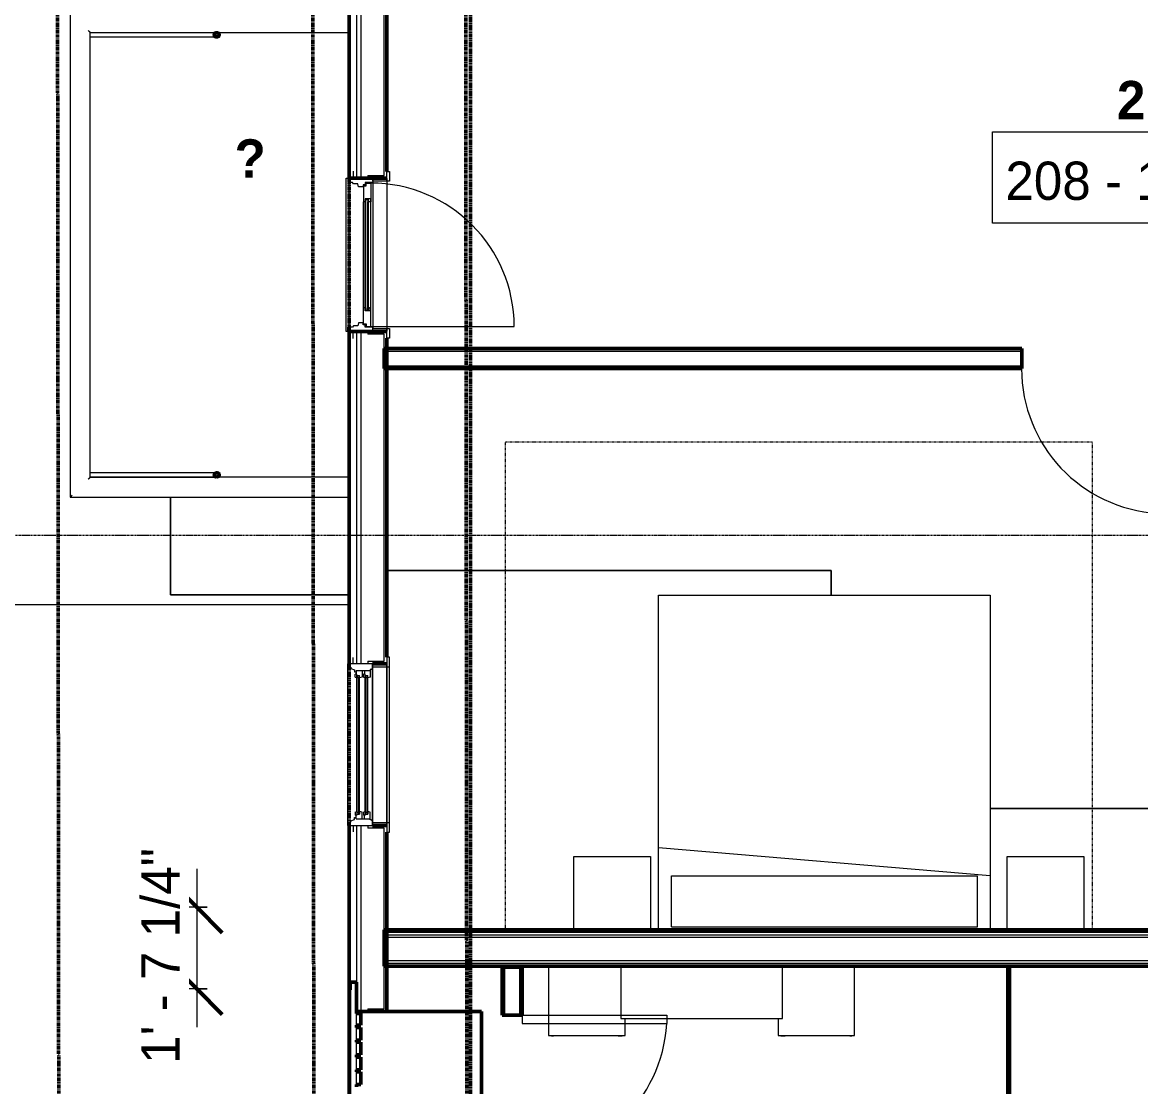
# Model space of a CAD drawing. Header units: inches. Extents: x -4217 to -1814, y 9706 to 12425.
# Drawn here: x -3937.6 to -3674.5, y 11717.6 to 11967.9 of the extents above; entities that cross this region are included whole.
import ezdxf

# ---------------------------------------------------------------- set-up
doc = ezdxf.new("R2010")
doc.units = ezdxf.units.IN
doc.header["$MEASUREMENT"] = 0
for name, pattern in [('Dash', [0.25, 0.125, -0.125]), ('Dash 1_16_', [0.125, 0.0625, -0.0625]), ('Double Dash 3_8_', [1, 0.375, -0.125, 0.125, -0.125, 0.125, -0.125]), ('Grid Line 1_2_', [0.875, 0.5, -0.125, 0.125, -0.125])]:
    doc.linetypes.add(name, pattern=pattern)
for name, color, linetype, lineweight in [('A-ANNO-DIMS', 211, 'Continuous', 9), ('A-ANNO-DIMS-96', 211, 'Continuous', 9), ('A-AREA-1', 130, 'Continuous', 70), ('A-AREA-IDEN', 2, 'Continuous', 9), ('A-DOOR-1', 7, 'Continuous', 9), ('A-DOOR-2', 50, 'Continuous', 20), ('A-DOOR-FRAM-1', 50, 'Continuous', 20), ('A-DOOR-FRAM-2', 7, 'Continuous', 9), ('A-DOOR-GLAZ-1', 7, 'Continuous', 9), ('A-FLOR-1', 10, 'Continuous', 13), ('A-FLOR-HRAL-1', 7, 'Continuous', 9), ('A-GENM-2', 7, 'Continuous', 9), ('A-GENM-3', 250, 'Continuous', 50), ('A-GLAZ-2', 250, 'Continuous', 50), ('A-GLAZ-3', 7, 'Continuous', 9), ('A-GLAZ-4', 50, 'Continuous', 20), ('A-WALL', 113, 'Continuous', 13), ('A-WALL-3', 250, 'Continuous', 50), ('A-WALL-4', 10, 'Continuous', 13), ('C-PROP-LINE-1', 250, 'Double Dash 3_8_', 50), ('C-PROP-LINE-2', 91, 'Dash 1_16_', 50), ('C-TOPO', 7, 'Continuous', 9), ('I-FURN-1', 7, 'Continuous', 9), ('I-FURN-HDLN-1', 7, 'Dash', 9), ('I-WALL-3', 2, 'Continuous', 50), ('S-GRID-1', 1, 'Grid Line 1_2_', 9)]:
    doc.layers.add(name, color=color, linetype=linetype, lineweight=lineweight)
doc.styles.add('Century Gothic', font='ufonts.com_century-gothic.ttf', dxfattribs={"height": 9})
doc.styles.add('Century Gothic_B', font='GOTHICB.TTF', dxfattribs={"height": 9})
doc.dimstyles.new('OD__1_8__Tol__', dxfattribs={"dimscale": 12, "dimtxt": 9.397514, "dimasz": 1, "dimexe": 0.75, "dimexo": 0.5, "dimgap": 0.125, "dimtad": 1, "dimdec": 3, "dimrnd": 0.125, "dimzin": 3, "dimdsep": 46, "dimlunit": 4, "dimtxsty": 'Century Gothic', "dimblk1": 'OBLIQUE', "dimblk2": 'OBLIQUE', "dimsah": 1, "dimcen": 0.09, "dimdle": 0.75, "dimazin": 0, "dimtfac": 1, "dimtdec": 4, "dimtix": 1, "dimtmove": 0, "dimatfit": 3, "dimfxl": 1, "dimtvp": 1, "dimtfill": 1, "dimfrac": 2, "dimtolj": 1, "dimtzin": 0, "dimarcsym": 2})

# ---------------------------------------------------------------- blocks, each defined once
blk = doc.blocks.new('DIMBLOCK7-FLOOR PLAN - 2ND FLOOR')
at = {"layer": 'A-ANNO-DIMS-96'}
for p, q in [((-4043.68, 9973.94), (-4043.68, 12124.84)), ((-3862.29, 12115.84), (-4052.68, 12115.84)), ((-4043.68, 12115.84), (-3862.29, 12115.84)), ((-3862.29, 9982.94), (-4052.68, 9982.94)), ((-4043.68, 9982.94), (-3862.29, 9982.94))]:
    blk.add_line(p, q, dxfattribs=at)
at = {"layer": 'A-ANNO-DIMS-96', "lineweight": 50}
for p, q in [((-4043.68, 12115.84), (-4049.68, 12121.84)), ((-4043.68, 12115.84), (-4037.68, 12109.84)), ((-4043.68, 9982.94), (-4049.68, 9988.94)), ((-4043.68, 9982.94), (-4037.68, 9976.94))]:
    blk.add_line(p, q, dxfattribs=at)
at = {"layer": 'A-ANNO-DIMS-96', "color": 0, "insert": (-4056.71, 11015.16), "char_height": 9, "width": 82.1611, "attachment_point": 1, "rotation": 90, "line_spacing_factor": 0.984502, "style": 'Century Gothic', "bg_fill": 3, "box_fill_scale": 1.25, "bg_fill_color": 256, "bg_fill_true_color": 13158600, "bg_fill_transparency": 0}
blk.add_mtext('177\' - 8 7/8"', dxfattribs=at)
blk = doc.blocks.new('_Oblique')
at = {"color": 0, "linetype": 'ByBlock', "lineweight": -2}
blk.add_line((-0.5, -0.5), (0.5, 0.5), dxfattribs=at)
blk = doc.blocks.new('DIMBLOCK9-FLOOR PLAN - 2ND FLOOR')
at = {"layer": 'A-ANNO-DIMS-96'}
for p, q in [((-3896.56, 11768.79), (-3896.56, 11731.59)), ((-3894.08, 11759.79), (-3905.56, 11759.79)), ((-3896.56, 11759.79), (-3894.08, 11759.79)), ((-3894.08, 11740.59), (-3905.56, 11740.59)), ((-3896.56, 11740.59), (-3894.08, 11740.59))]:
    blk.add_line(p, q, dxfattribs=at)
at = {"layer": 'A-ANNO-DIMS-96', "lineweight": 50}
for p, q in [((-3896.56, 11759.79), (-3902.56, 11765.79)), ((-3896.56, 11759.79), (-3890.56, 11753.79)), ((-3896.56, 11740.59), (-3902.56, 11746.59)), ((-3896.56, 11740.59), (-3890.56, 11734.59))]:
    blk.add_line(p, q, dxfattribs=at)
at = {"layer": 'A-ANNO-DIMS-96', "color": 0, "insert": (-3909.6, 11722.97), "char_height": 9, "width": 65.3351, "attachment_point": 1, "rotation": 90, "line_spacing_factor": 0.984502, "style": 'Century Gothic', "bg_fill": 3, "box_fill_scale": 1.25, "bg_fill_color": 256, "bg_fill_true_color": 13158600, "bg_fill_transparency": 0}
blk.add_mtext('1\' - 7 1/4"', dxfattribs=at)

msp = doc.modelspace()

# ---------------------------------------------------------------- linework, layer by layer
at = {"layer": 'A-AREA-1'}
msp.add_line((-3705.49108, 11708.9644), (-3705.49108, 11745.9394), dxfattribs=at)
at = {"layer": 'A-AREA-IDEN', "flags": 128}
msp.add_lwpolyline([(-3709.32545, 11942.12585), (-3626.82781, 11942.12585), (-3626.82781, 11920.62979), (-3709.32545, 11920.62979)], close=True, dxfattribs=at)
at = {"layer": 'A-DOOR-1'}
for centre, start, end in [((-3668.45443, 11886.4394), 180, 266.634313), ((-3819.99725, 11734.41195), 270, 356.634313)]:
    msp.add_arc(centre, 34.06659, start, end, dxfattribs=at)
at = {"layer": 'A-DOOR-2'}
for p, q in [((-3819.99725, 11734.41195), (-3785.98941, 11734.41195)), ((-3819.99725, 11734.41195), (-3819.99725, 11732.41195)), ((-3785.98941, 11734.41195), (-3785.98941, 11732.41195)), ((-3819.99725, 11732.41195), (-3785.98941, 11732.41195))]:
    msp.add_line(p, q, dxfattribs=at)
at = {"layer": 'A-DOOR-FRAM-2'}
for p, q in [((-3851.84874, 11932.7644), (-3851.22374, 11932.7644)), ((-3851.84874, 11930.5144), (-3851.84874, 11932.7644)), ((-3851.84874, 11931.1394), (-3851.84874, 11930.5144)), ((-3851.22374, 11932.7644), (-3851.22374, 11930.5144)), ((-3851.22374, 11930.5144), (-3851.84874, 11930.5144)), ((-3851.84874, 11895.8894), (-3851.84874, 11895.2644)), ((-3851.84874, 11895.8894), (-3851.22374, 11895.8894)), ((-3851.84874, 11893.6394), (-3851.84874, 11895.8894)), ((-3851.22374, 11895.8894), (-3851.22374, 11893.6394)), ((-3851.22374, 11893.6394), (-3851.84874, 11893.6394))]:
    msp.add_line(p, q, dxfattribs=at)
at = {"layer": 'A-FLOR-1'}
for p, q in [((-3851.84874, 11838.9894), (-3747.32374, 11838.9894)), ((-3747.32374, 11838.9894), (-3851.84874, 11838.9894)), ((-3747.32374, 11838.9894), (-3747.32374, 11833.1894)), ((-3747.32374, 11833.1894), (-3747.32374, 11838.9894)), ((-3709.90604, 11782.9894), (-3665.82943, 11782.9894)), ((-3665.82943, 11782.9894), (-3709.90604, 11782.9894))]:
    msp.add_line(p, q, dxfattribs=at)
at = {"layer": 'A-GENM-3'}
msp.add_line((-3829.53624, 11707.3894), (-3829.53624, 11735.2644), dxfattribs=at)
at = {"layer": 'A-GLAZ-3'}
for p, q in [((-3851.84874, 11818.57611), (-3851.84874, 11777.42768)), ((-3851.22374, 11818.57611), (-3851.84874, 11818.57611)), ((-3851.22374, 11777.42768), (-3851.22374, 11818.57611)), ((-3851.84874, 11779.05268), (-3851.84874, 11816.95111)), ((-3851.84874, 11816.32611), (-3851.22374, 11816.32611)), ((-3851.84874, 11779.67768), (-3851.22374, 11779.67768)), ((-3851.84874, 11777.42768), (-3851.22374, 11777.42768))]:
    msp.add_line(p, q, dxfattribs=at)
at = {"layer": 'A-WALL'}
for p, q in [((-3501.42374, 11753.8144), (-3852.47374, 11753.8144)), ((-3501.42374, 11753.1894), (-3852.47374, 11753.1894)), ((-3501.42374, 11752.6894), (-3852.47374, 11752.6894)), ((-3504.67374, 11747.1894), (-3852.47374, 11747.1894)), ((-3504.67374, 11746.5644), (-3852.47374, 11746.5644))]:
    msp.add_line(p, q, dxfattribs=at)
at = {"layer": 'A-WALL-3'}
for p, q in [((-3851.84874, 11932.7644), (-3851.84874, 12008.01518)), ((-3851.84874, 11818.57611), (-3851.84874, 11893.6394)), ((-3702.45443, 11891.1894), (-3852.47374, 11891.1894)), ((-3852.47374, 11891.1894), (-3852.47374, 11886.4394)), ((-3702.45443, 11886.4394), (-3702.45443, 11891.1894)), ((-3852.47374, 11886.4394), (-3702.45443, 11886.4394)), ((-3851.84874, 11735.2644), (-3851.84874, 11777.42768)), ((-3819.99725, 11745.66195), (-3824.74725, 11745.66195)), ((-3824.74725, 11745.66195), (-3824.74725, 11734.41195)), ((-3819.99725, 11734.41195), (-3819.99725, 11745.66195)), ((-3824.74725, 11734.41195), (-3819.99725, 11734.41195))]:
    msp.add_line(p, q, dxfattribs=at)
at = {"layer": 'A-WALL-4'}
for p, q in [((-3852.47374, 11931.8894), (-3852.47374, 12008.95268)), ((-3851.84874, 11930.5144), (-3851.84874, 11895.8894)), ((-3852.47374, 11817.63861), (-3852.47374, 11894.5144)), ((-3852.47374, 11890.5644), (-3702.45443, 11890.5644)), ((-3852.47374, 11887.0644), (-3702.45443, 11887.0644)), ((-3852.47374, 11735.8894), (-3852.47374, 11778.36518)), ((-3824.12225, 11745.66195), (-3824.12225, 11734.41195)), ((-3820.62225, 11745.66195), (-3820.62225, 11734.41195))]:
    msp.add_line(p, q, dxfattribs=at)
at = {"layer": 'C-PROP-LINE-1'}
msp.add_line((-3833.41046, 12088.68951), (-3830.99429, 9768.08086), dxfattribs=at)
at = {"layer": 'C-PROP-LINE-2'}
msp.add_line((-3832.16202, 10010.0894), (-3832.16202, 12088.5894), dxfattribs=at)
at = {"layer": 'I-FURN-1'}
for p, q in [((-3787.90604, 11833.1894), (-3709.90604, 11833.1894)), ((-3787.90604, 11754.4394), (-3787.90604, 11833.1894)), ((-3709.90604, 11833.1894), (-3709.90604, 11754.4394)), ((-3709.90604, 11767.1894), (-3787.90604, 11773.76901)), ((-3807.83788, 11771.6894), (-3789.83788, 11771.6894)), ((-3807.83788, 11754.4394), (-3807.83788, 11771.6894)), ((-3789.83788, 11771.6894), (-3789.83788, 11754.4394)), ((-3705.90604, 11771.6894), (-3687.90604, 11771.6894)), ((-3705.90604, 11754.4394), (-3705.90604, 11771.6894)), ((-3687.90604, 11771.6894), (-3687.90604, 11754.4394)), ((-3784.90604, 11767.1894), (-3712.90604, 11767.1894)), ((-3784.90604, 11755.1894), (-3784.90604, 11767.1894)), ((-3712.90604, 11755.1894), (-3712.90604, 11767.1894)), ((-3784.90604, 11755.1894), (-3712.90604, 11755.1894)), ((-3813.78624, 11745.7144), (-3796.78624, 11745.7144)), ((-3813.78624, 11745.5894), (-3813.78624, 11745.7144)), ((-3796.78624, 11745.5894), (-3813.78624, 11745.5894)), ((-3796.78624, 11745.5894), (-3813.78624, 11745.5894)), ((-3813.78624, 11745.5894), (-3813.78624, 11729.5894)), ((-3796.78624, 11745.7144), (-3758.78624, 11745.7144)), ((-3796.78624, 11745.5894), (-3796.78624, 11745.7144)), ((-3758.78624, 11745.5894), (-3796.78624, 11745.5894)), ((-3758.78624, 11745.5894), (-3796.78624, 11745.5894)), ((-3796.78624, 11745.5894), (-3796.78624, 11733.5894)), ((-3758.78624, 11745.7144), (-3741.78624, 11745.7144)), ((-3758.78624, 11745.7144), (-3758.78624, 11745.5894)), ((-3741.78624, 11745.5894), (-3758.78624, 11745.5894)), ((-3758.78624, 11733.5894), (-3758.78624, 11745.5894)), ((-3741.78624, 11745.5894), (-3758.78624, 11745.5894)), ((-3741.78624, 11745.5894), (-3741.78624, 11745.7144)), ((-3741.78624, 11729.5894), (-3741.78624, 11745.5894)), ((-3796.78624, 11733.5894), (-3758.78624, 11733.5894)), ((-3795.78624, 11729.5894), (-3795.78624, 11733.5894)), ((-3759.78624, 11733.5894), (-3759.78624, 11729.5894)), ((-3813.78624, 11729.5894), (-3795.78624, 11729.5894)), ((-3813.12573, 11729.55834), (-3812.63663, 11729.55834)), ((-3812.63663, 11729.55834), (-3812.63663, 11729.58948)), ((-3797.44362, 11729.58948), (-3797.44362, 11729.55759)), ((-3797.44362, 11729.55759), (-3796.44914, 11729.55759)), ((-3796.44914, 11729.55759), (-3796.44914, 11729.58948)), ((-3759.78624, 11729.5894), (-3741.78624, 11729.5894)), ((-3759.12333, 11729.58948), (-3759.12333, 11729.55759)), ((-3759.12333, 11729.55759), (-3758.12886, 11729.55759)), ((-3758.12886, 11729.55759), (-3758.12886, 11729.58948)), ((-3742.93585, 11729.58948), (-3742.93585, 11729.55834)), ((-3742.93585, 11729.55834), (-3742.44674, 11729.55834))]:
    msp.add_line(p, q, dxfattribs=at)
at = {"layer": 'I-FURN-HDLN-1'}
for p, q in [((-3823.90604, 11869.1894), (-3685.90604, 11869.1894)), ((-3823.90604, 11754.4394), (-3823.90604, 11869.1894)), ((-3685.90604, 11869.1894), (-3685.90604, 11754.4394))]:
    msp.add_line(p, q, dxfattribs=at)
at = {"layer": 'I-WALL-3'}
for p, q in [((-3501.42374, 11754.4394), (-3852.47374, 11754.4394)), ((-3852.47374, 11754.4394), (-3852.47374, 11745.9394)), ((-3852.47374, 11745.9394), (-3505.29874, 11745.9394))]:
    msp.add_line(p, q, dxfattribs=at)

# ---------------------------------------------------------------- texts
at = {"layer": 'A-AREA-IDEN', "char_height": 9, "attachment_point": 1}
for s, insert, width, style in [('2BD', (-3680.07663, 11954.094), 28.785, 'Century Gothic_B'), ('\\fCentury Gothic|b1|i0|c0|p34|;?', (-3887.67234, 11940.36932), 8.787, 'Century Gothic_B'), ('208 - 1270 SF', (-3706.32545, 11935.12585), 92.415, 'Century Gothic')]:
    msp.add_mtext(s, dxfattribs=dict(at, insert=insert, width=width, style=style))

# ---------------------------------------------------------------- next in the draw order: dimensions: what is measured, and where the dimension line sits
at = {"layer": 'A-ANNO-DIMS'}
dim = msp.add_linear_dim(base=(-4043.67756, 12115.8394), p1=(-3856.28624, 9982.9394), p2=(-3856.28624, 12115.8394), angle=90, dimstyle='OD__1_8__Tol__', override={"dimpost": '<>', "dimfxl": 2132.9}, dxfattribs=at)
dim.commit()
dim.dimension.update_dxf_attribs({"geometry": 'DIMBLOCK7-FLOOR PLAN - 2ND FLOOR', "text_midpoint": (-4050.40257, 11049.3894)})

# ---------------------------------------------------------------- next in the draw order: linework, layer by layer
at = {"layer": 'A-DOOR-1'}
msp.add_line((-3855.62999, 11896.3269), (-3821.87999, 11896.3269), dxfattribs=at)
msp.add_arc((-3855.62999, 11896.3269), 33.75, 0, 90, dxfattribs=at)
at = {"layer": 'A-DOOR-2'}
for p, q in [((-3857.34849, 11929.46054), (-3856.703, 11929.46054)), ((-3857.34849, 11929.46054), (-3857.34849, 11925.6394)), ((-3856.703, 11929.46054), (-3856.69224, 11930.0769)), ((-3856.69224, 11930.0769), (-3855.62999, 11930.0769)), ((-3855.62999, 11930.0769), (-3855.62999, 11925.6394)), ((-3857.34874, 11900.7644), (-3857.34874, 11925.6394)), ((-3857.03624, 11925.6394), (-3857.34849, 11925.66974)), ((-3856.94224, 11925.6394), (-3857.03624, 11925.6394)), ((-3856.94224, 11926.3894), (-3856.94224, 11925.6394)), ((-3855.62999, 11926.3894), (-3856.94224, 11926.3894)), ((-3856.19224, 11925.6394), (-3856.19224, 11926.3894)), ((-3856.13024, 11925.6394), (-3856.19224, 11925.6394)), ((-3855.94424, 11925.6704), (-3856.13024, 11925.6394)), ((-3855.69224, 11925.87543), (-3855.94424, 11925.6704)), ((-3855.69224, 11926.3894), (-3855.69224, 11925.87543)), ((-3855.62999, 11926.3894), (-3855.69224, 11926.3894)), ((-3855.62999, 11900.7644), (-3855.62999, 11925.6394)), ((-3857.34849, 11896.94325), (-3857.34849, 11900.7644)), ((-3857.03624, 11900.7644), (-3857.34849, 11900.73405)), ((-3856.94224, 11900.7644), (-3857.03624, 11900.7644)), ((-3856.94224, 11900.0144), (-3856.94224, 11900.7644)), ((-3855.62999, 11900.0144), (-3856.94224, 11900.0144)), ((-3856.19224, 11900.7644), (-3856.19224, 11900.0144)), ((-3856.13024, 11900.7644), (-3856.19224, 11900.7644)), ((-3855.94424, 11900.7334), (-3856.13024, 11900.7644)), ((-3855.69224, 11900.52837), (-3855.94424, 11900.7334)), ((-3855.69224, 11900.0144), (-3855.69224, 11900.52837)), ((-3855.62999, 11900.0144), (-3855.69224, 11900.0144)), ((-3855.62999, 11896.3269), (-3855.62999, 11900.7644)), ((-3857.34849, 11896.94325), (-3856.703, 11896.94325)), ((-3856.703, 11896.94325), (-3856.69224, 11896.3269)), ((-3856.69224, 11896.3269), (-3855.62999, 11896.3269))]:
    msp.add_line(p, q, dxfattribs=at)
at = {"layer": 'A-DOOR-FRAM-1'}
for p, q in [((-3861.37999, 11931.2644), (-3860.72374, 11931.2644)), ((-3861.37999, 11895.1394), (-3861.37999, 11931.2644)), ((-3861.03624, 11931.2644), (-3855.16124, 11931.2644)), ((-3861.03624, 11931.2644), (-3861.03624, 11930.23315)), ((-3859.72374, 11932.8894), (-3859.72374, 11931.2644)), ((-3855.16124, 11930.8894), (-3855.16124, 11931.2644)), ((-3855.16124, 11931.2644), (-3855.16124, 11930.23315)), ((-3855.16124, 11931.2644), (-3855.16124, 11931.1394)), ((-3859.91459, 11930.23315), (-3861.03624, 11930.23315)), ((-3859.67389, 11929.8894), (-3859.91459, 11930.23315)), ((-3858.67274, 11929.8894), (-3859.67389, 11929.8894)), ((-3858.51756, 11929.2019), (-3858.67274, 11929.8894)), ((-3857.38024, 11929.2019), (-3858.51756, 11929.2019)), ((-3856.94324, 11929.6544), (-3857.38024, 11929.6544)), ((-3857.38024, 11929.6544), (-3857.38024, 11929.2019)), ((-3856.94324, 11930.23315), (-3856.94324, 11929.6544)), ((-3855.16124, 11930.23315), (-3856.94324, 11930.23315)), ((-3855.16124, 11930.5144), (-3855.16124, 11895.8894)), ((-3859.67389, 11896.5144), (-3859.91459, 11896.17065)), ((-3858.67274, 11896.5144), (-3859.67389, 11896.5144)), ((-3858.51756, 11897.2019), (-3858.67274, 11896.5144)), ((-3857.38024, 11897.2019), (-3858.51756, 11897.2019)), ((-3857.38024, 11896.7494), (-3857.38024, 11897.2019)), ((-3856.94324, 11896.7494), (-3857.38024, 11896.7494)), ((-3856.94324, 11896.17065), (-3856.94324, 11896.7494)), ((-3860.72374, 11895.1394), (-3861.37999, 11895.1394)), ((-3859.91459, 11896.17065), (-3861.03624, 11896.17065)), ((-3861.03624, 11895.1394), (-3861.03624, 11896.17065)), ((-3861.03624, 11895.1394), (-3855.16124, 11895.1394)), ((-3859.72374, 11893.5144), (-3859.72374, 11895.1394)), ((-3855.16124, 11896.17065), (-3856.94324, 11896.17065)), ((-3855.16124, 11895.1394), (-3855.16124, 11896.17065)), ((-3855.16124, 11895.2644), (-3855.16124, 11895.1394))]:
    msp.add_line(p, q, dxfattribs=at)
at = {"layer": 'A-DOOR-FRAM-2'}
for p, q in [((-3855.16124, 11931.1394), (-3851.84874, 11931.1394)), ((-3855.16124, 11930.5144), (-3855.16124, 11931.1394)), ((-3851.84874, 11930.5144), (-3855.16124, 11930.5144)), ((-3855.16124, 11895.8894), (-3851.84874, 11895.8894)), ((-3855.16124, 11895.2644), (-3855.16124, 11895.8894)), ((-3851.84874, 11895.2644), (-3855.16124, 11895.2644))]:
    msp.add_line(p, q, dxfattribs=at)
at = {"layer": 'A-DOOR-GLAZ-1'}
for p, q in [((-3856.94249, 11900.7644), (-3856.94249, 11925.6394)), ((-3856.78624, 11925.6394), (-3856.78624, 11926.3894)), ((-3856.78624, 11926.1794), (-3856.34874, 11926.1794)), ((-3856.78624, 11900.7644), (-3856.78624, 11925.6394)), ((-3856.34874, 11926.3894), (-3856.34874, 11925.6394)), ((-3856.34874, 11900.7644), (-3856.34874, 11925.6394)), ((-3856.19249, 11900.7644), (-3856.19249, 11925.6394)), ((-3856.78624, 11900.7644), (-3856.78624, 11900.0144)), ((-3856.78624, 11900.2244), (-3856.34874, 11900.2244)), ((-3856.34874, 11900.0144), (-3856.34874, 11900.7644))]:
    msp.add_line(p, q, dxfattribs=at)
at = {"layer": 'A-FLOR-1'}
for p, q in [((-3860.91124, 11931.2644), (-3860.91124, 11965.50219)), ((-3860.91124, 11860.9016), (-3860.91124, 11895.1394))]:
    msp.add_line(p, q, dxfattribs=at)
at = {"layer": 'A-FLOR-HRAL-1'}
for p, q in [((-3926.33594, 11970.2266), (-3926.33594, 11856.17719)), ((-3921.61153, 11965.50219), (-3860.72374, 11965.50219)), ((-3921.61153, 11860.9016), (-3921.61153, 11965.50219)), ((-3860.72374, 11860.9016), (-3921.61153, 11860.9016)), ((-3926.33594, 11856.17719), (-3860.72374, 11856.17719))]:
    msp.add_line(p, q, dxfattribs=at)
for points, knots in [([(-3922.08397, 11965.97463), (-3922.04183, 11965.9334), (-3921.98107, 11965.87157), (-3921.90269, 11965.79332), (-3921.85623, 11965.747), (-3921.82151, 11965.71197), (-3921.78774, 11965.67844), (-3921.75663, 11965.64738), (-3921.72868, 11965.61918), (-3921.70233, 11965.59301), (-3921.67364, 11965.56432), (-3921.64633, 11965.53691), (-3921.61959, 11965.51034), (-3921.61171, 11965.50219), (-3921.61153, 11965.50219)], [0, 0, 0, 0, 0.166666667, 0.25, 0.333333333, 0.375, 0.416666667, 0.5, 0.541666667, 0.583333333, 0.666666667, 0.75, 0.833333333, 1, 1, 1, 1]), ([(-3922.08397, 11860.42916), (-3922.04274, 11860.47131), (-3921.98091, 11860.53206), (-3921.90266, 11860.61044), (-3921.85634, 11860.6569), (-3921.82131, 11860.69163), (-3921.78778, 11860.7254), (-3921.75672, 11860.7565), (-3921.72852, 11860.78445), (-3921.70235, 11860.8108), (-3921.67366, 11860.83949), (-3921.64625, 11860.8668), (-3921.61968, 11860.89354), (-3921.61153, 11860.90142), (-3921.61153, 11860.9016)], [0, 0, 0, 0, 0.166666667, 0.25, 0.333333333, 0.375, 0.416666667, 0.5, 0.541666667, 0.583333333, 0.666666667, 0.75, 0.833333333, 1, 1, 1, 1]), ([(-3926.33594, 11856.17719), (-3926.33594, 11856.17737), (-3926.32779, 11856.18525), (-3926.30123, 11856.21199), (-3926.27382, 11856.2393), (-3926.24512, 11856.26799), (-3926.21895, 11856.29434), (-3926.19076, 11856.32228), (-3926.15193, 11856.36126), (-3926.10898, 11856.40424), (-3926.0726, 11856.44035), (-3926.03503, 11856.47822), (-3925.96657, 11856.54668), (-3925.90473, 11856.60748), (-3925.8635, 11856.64963)], [0, 0, 0, 0, 0.166666667, 0.25, 0.333333333, 0.416666667, 0.458333333, 0.5, 0.583333333, 0.666666667, 0.708333333, 0.75, 0.833333333, 1, 1, 1, 1])]:
    msp.add_open_spline(points, degree=3, knots=knots, dxfattribs=at)
at = {"layer": 'A-GENM-2'}
for p, q in [((-3858.97374, 11732.03002), (-3858.97374, 11734.8269)), ((-3858.97374, 11728.54565), (-3858.97374, 11731.53002)), ((-3858.97374, 11725.06127), (-3858.97374, 11728.04565)), ((-3858.97374, 11721.5769), (-3858.97374, 11724.56127)), ((-3858.97374, 11718.09252), (-3858.97374, 11721.0769))]:
    msp.add_line(p, q, dxfattribs=at)
at = {"layer": 'A-GENM-3'}
for p, q in [((-3829.53624, 11735.2644), (-3858.97374, 11735.2644)), ((-3858.97374, 11735.2644), (-3858.97374, 11734.8269)), ((-3858.97374, 11734.8269), (-3857.97374, 11734.8269)), ((-3857.97374, 11734.8269), (-3857.97374, 11732.03002)), ((-3857.97374, 11732.03002), (-3858.97374, 11732.03002)), ((-3858.97374, 11732.03002), (-3858.97374, 11731.53002)), ((-3858.97374, 11731.53002), (-3857.97374, 11731.53002)), ((-3857.97374, 11731.53002), (-3857.97374, 11728.54565)), ((-3857.97374, 11728.54565), (-3858.97374, 11728.54565)), ((-3858.97374, 11728.54565), (-3858.97374, 11728.04565)), ((-3858.97374, 11728.04565), (-3857.97374, 11728.04565)), ((-3857.97374, 11728.04565), (-3857.97374, 11725.06127)), ((-3857.97374, 11725.06127), (-3858.97374, 11725.06127)), ((-3858.97374, 11725.06127), (-3858.97374, 11724.56127)), ((-3858.97374, 11724.56127), (-3857.97374, 11724.56127)), ((-3857.97374, 11724.56127), (-3857.97374, 11721.5769)), ((-3857.97374, 11721.5769), (-3858.97374, 11721.5769)), ((-3858.97374, 11721.5769), (-3858.97374, 11721.0769)), ((-3858.97374, 11721.0769), (-3857.97374, 11721.0769)), ((-3857.97374, 11721.0769), (-3857.97374, 11718.09252)), ((-3857.97374, 11718.09252), (-3858.97374, 11718.09252)), ((-3858.97374, 11718.09252), (-3858.97374, 11717.59252))]:
    msp.add_line(p, q, dxfattribs=at)
at = {"layer": 'A-GLAZ-2'}
for p, q in [((-3860.72374, 11740.40111), (-3860.72374, 11702.37768)), ((-3860.66124, 11702.37768), (-3860.66124, 11740.40111))]:
    msp.add_line(p, q, dxfattribs=at)
at = {"layer": 'A-GLAZ-3'}
for p, q in [((-3855.22374, 11816.95111), (-3855.22374, 11779.05268)), ((-3851.84874, 11816.95111), (-3855.22374, 11816.95111)), ((-3855.22374, 11816.32611), (-3851.84874, 11816.32611)), ((-3858.91124, 11782.30268), (-3858.91124, 11813.70111)), ((-3858.78624, 11814.29486), (-3858.78624, 11813.70111)), ((-3858.78624, 11813.82611), (-3858.41124, 11813.82611)), ((-3858.78624, 11782.30268), (-3858.78624, 11813.70111)), ((-3858.41124, 11814.29486), (-3858.41124, 11813.70111)), ((-3858.41124, 11782.30268), (-3858.41124, 11813.70111)), ((-3858.28624, 11782.30268), (-3858.28624, 11813.70111)), ((-3856.97374, 11782.30268), (-3856.97374, 11813.70111)), ((-3856.84874, 11814.29486), (-3856.84874, 11813.70111)), ((-3856.84874, 11813.82611), (-3856.47374, 11813.82611)), ((-3856.84874, 11782.30268), (-3856.84874, 11813.70111)), ((-3856.47374, 11814.29486), (-3856.47374, 11813.70111)), ((-3856.47374, 11782.30268), (-3856.47374, 11813.70111)), ((-3856.34874, 11782.30268), (-3856.34874, 11813.70111)), ((-3858.78624, 11781.70893), (-3858.78624, 11782.30268)), ((-3858.78624, 11782.17768), (-3858.41124, 11782.17768)), ((-3858.41124, 11781.70893), (-3858.41124, 11782.30268)), ((-3856.84874, 11781.70893), (-3856.84874, 11782.30268)), ((-3856.84874, 11782.17768), (-3856.47374, 11782.17768)), ((-3856.47374, 11781.70893), (-3856.47374, 11782.30268)), ((-3855.22374, 11779.67768), (-3851.84874, 11779.67768)), ((-3855.22374, 11779.05268), (-3851.84874, 11779.05268))]:
    msp.add_line(p, q, dxfattribs=at)
at = {"layer": 'A-GLAZ-4'}
for p, q in [((-3859.72374, 11817.01361), (-3859.72374, 11818.51361)), ((-3861.09874, 11817.01361), (-3861.09874, 11778.99018)), ((-3855.22374, 11817.01361), (-3861.09874, 11817.01361)), ((-3861.09874, 11816.20111), (-3860.28624, 11816.20111)), ((-3860.28624, 11816.20111), (-3860.28624, 11815.92643)), ((-3860.28624, 11815.92643), (-3859.47374, 11815.60736)), ((-3859.47374, 11815.60736), (-3859.47374, 11815.13861)), ((-3859.47374, 11815.13861), (-3859.03624, 11815.13861)), ((-3859.03624, 11815.41986), (-3859.03624, 11814.57611)), ((-3859.03624, 11815.41986), (-3855.72374, 11815.41986)), ((-3857.66124, 11815.41986), (-3857.66124, 11813.85736)), ((-3857.09874, 11815.41986), (-3857.09874, 11814.57611)), ((-3855.5039, 11815.66986), (-3855.72374, 11815.66986)), ((-3855.72374, 11815.66986), (-3855.72374, 11813.85736)), ((-3855.5039, 11815.66986), (-3855.22374, 11816.00375)), ((-3855.22374, 11778.99018), (-3855.22374, 11817.01361)), ((-3859.25499, 11813.85736), (-3859.25499, 11814.57611)), ((-3858.91124, 11814.57611), (-3859.25499, 11814.57611)), ((-3859.25499, 11813.85736), (-3858.91124, 11813.70424)), ((-3858.91124, 11813.70424), (-3858.91124, 11814.57611)), ((-3858.91124, 11814.29486), (-3858.28624, 11814.29486)), ((-3858.28624, 11813.70111), (-3858.28624, 11814.29486)), ((-3857.66124, 11813.85736), (-3858.28624, 11813.70111)), ((-3857.31749, 11813.85736), (-3857.31749, 11814.57611)), ((-3856.97374, 11814.57611), (-3857.31749, 11814.57611)), ((-3857.31749, 11813.85736), (-3856.97374, 11813.70424)), ((-3856.97374, 11813.70424), (-3856.97374, 11814.57611)), ((-3856.97374, 11814.29486), (-3856.34874, 11814.29486)), ((-3856.34874, 11813.70111), (-3856.34874, 11814.29486)), ((-3855.72374, 11813.85736), (-3856.34874, 11813.70111)), ((-3859.47374, 11780.86518), (-3859.03624, 11780.86518)), ((-3859.47374, 11780.39643), (-3859.47374, 11780.86518)), ((-3859.25499, 11782.14643), (-3858.91124, 11782.29955)), ((-3859.25499, 11782.14643), (-3859.25499, 11781.42768)), ((-3858.91124, 11781.42768), (-3859.25499, 11781.42768)), ((-3859.03624, 11780.58393), (-3859.03624, 11781.42768)), ((-3858.91124, 11782.29955), (-3858.91124, 11781.42768)), ((-3858.91124, 11781.70893), (-3858.28624, 11781.70893)), ((-3858.28624, 11782.30268), (-3858.28624, 11781.70893)), ((-3857.66124, 11782.14643), (-3858.28624, 11782.30268)), ((-3857.66124, 11780.58393), (-3857.66124, 11782.14643)), ((-3857.31749, 11782.14643), (-3856.97374, 11782.29955)), ((-3857.31749, 11782.14643), (-3857.31749, 11781.42768)), ((-3856.97374, 11781.42768), (-3857.31749, 11781.42768)), ((-3857.09874, 11780.58393), (-3857.09874, 11781.42768)), ((-3856.97374, 11782.29955), (-3856.97374, 11781.42768)), ((-3856.97374, 11781.70893), (-3856.34874, 11781.70893)), ((-3856.34874, 11782.30268), (-3856.34874, 11781.70893)), ((-3855.72374, 11782.14643), (-3856.34874, 11782.30268)), ((-3855.72374, 11780.33393), (-3855.72374, 11782.14643)), ((-3861.09874, 11779.80268), (-3860.28624, 11779.80268)), ((-3861.09874, 11778.99018), (-3855.22374, 11778.99018)), ((-3860.28624, 11780.07736), (-3859.47374, 11780.39643)), ((-3860.28624, 11779.80268), (-3860.28624, 11780.07736)), ((-3859.72374, 11778.99018), (-3859.72374, 11777.49018)), ((-3859.03624, 11780.58393), (-3855.72374, 11780.58393)), ((-3855.5039, 11780.33393), (-3855.72374, 11780.33393)), ((-3855.5039, 11780.33393), (-3855.22374, 11780.00005))]:
    msp.add_line(p, q, dxfattribs=at)
at = {"layer": 'A-WALL-3'}
for p, q in [((-3860.72374, 12009.57768), (-3860.72374, 11931.2644)), ((-3860.72374, 11931.2644), (-3851.84874, 11931.2644)), ((-3851.84874, 11895.1394), (-3860.72374, 11895.1394)), ((-3860.72374, 11895.1394), (-3860.72374, 11817.01361)), ((-3855.22374, 11817.01361), (-3851.84874, 11817.01361)), ((-3860.72374, 11778.99018), (-3860.72374, 11740.40111)), ((-3851.84874, 11778.99018), (-3855.22374, 11778.99018)), ((-3860.47374, 11740.40111), (-3860.47374, 11742.15111)), ((-3860.47374, 11742.15111), (-3858.97374, 11742.15111)), ((-3858.97374, 11742.15111), (-3858.97374, 11735.2644)), ((-3860.72374, 11740.40111), (-3860.47374, 11740.40111)), ((-3858.97374, 11735.2644), (-3851.84874, 11735.2644))]:
    msp.add_line(p, q, dxfattribs=at)
at = {"layer": 'A-WALL-3', "flags": 128}
for points in [[(-3891.85535, 11965.44041), (-3891.99645, 11965.42588), (-3892.12935, 11965.38314), (-3892.24632, 11965.31467), (-3892.34057, 11965.22445), (-3892.40663, 11965.11772), (-3892.44064, 11965.00068), (-3892.44064, 11964.88015), (-3892.40663, 11964.76311), (-3892.34057, 11964.65638), (-3892.24632, 11964.56616), (-3892.12935, 11964.49769), (-3891.99645, 11964.45494), (-3891.85535, 11964.44041)], [(-3891.85535, 11964.44041), (-3891.71425, 11964.45494), (-3891.58136, 11964.49769), (-3891.46438, 11964.56616), (-3891.37013, 11964.65638), (-3891.30408, 11964.76311), (-3891.27006, 11964.88015), (-3891.27006, 11965.00068), (-3891.30408, 11965.11772), (-3891.37013, 11965.22445), (-3891.46438, 11965.31467), (-3891.58136, 11965.38314), (-3891.71425, 11965.42588), (-3891.85535, 11965.44041)], [(-3891.85535, 11861.94664), (-3891.99645, 11861.93211), (-3892.12935, 11861.88937), (-3892.24632, 11861.82089), (-3892.34057, 11861.73067), (-3892.40663, 11861.62394), (-3892.44064, 11861.50691), (-3892.44064, 11861.38637), (-3892.40663, 11861.26934), (-3892.34057, 11861.16261), (-3892.24632, 11861.07238), (-3892.12935, 11861.00391), (-3891.99645, 11860.96117), (-3891.85535, 11860.94664)], [(-3891.85535, 11860.94664), (-3891.71425, 11860.96117), (-3891.58136, 11861.00391), (-3891.46438, 11861.07238), (-3891.37013, 11861.16261), (-3891.30408, 11861.26934), (-3891.27006, 11861.38637), (-3891.27006, 11861.50691), (-3891.30408, 11861.62394), (-3891.37013, 11861.73067), (-3891.46438, 11861.82089), (-3891.58136, 11861.88937), (-3891.71425, 11861.93211), (-3891.85535, 11861.94664)]]:
    msp.add_lwpolyline(points, dxfattribs=at)
at = {"layer": 'A-WALL-4'}
for p, q in [((-3860.47374, 12009.57768), (-3860.47374, 11931.2644)), ((-3858.97374, 12009.57768), (-3858.97374, 11931.2644)), ((-3857.97374, 12009.57768), (-3857.97374, 11931.2644)), ((-3891.85535, 11965.44041), (-3921.61154, 11965.44041)), ((-3921.6117, 11964.44041), (-3891.85535, 11964.44041)), ((-3860.72374, 11895.1394), (-3860.72374, 11931.2644)), ((-3856.28624, 11931.8894), (-3856.28624, 11931.2644)), ((-3856.28624, 11931.8894), (-3852.47374, 11931.8894)), ((-3860.47374, 11895.1394), (-3860.47374, 11817.01361)), ((-3858.97374, 11895.1394), (-3858.97374, 11817.01361)), ((-3857.97374, 11895.1394), (-3857.97374, 11817.01361)), ((-3856.28624, 11895.1394), (-3856.28624, 11894.5144)), ((-3852.47374, 11894.5144), (-3856.28624, 11894.5144)), ((-3891.85535, 11861.94664), (-3921.61153, 11861.94664)), ((-3921.61153, 11860.94664), (-3891.85535, 11860.94664)), ((-3856.28624, 11817.63861), (-3856.28624, 11817.01361)), ((-3856.28624, 11817.63861), (-3852.47374, 11817.63861)), ((-3860.47374, 11778.99018), (-3860.47374, 11742.15111)), ((-3858.97374, 11778.99018), (-3858.97374, 11742.15111)), ((-3857.97374, 11778.99018), (-3857.97374, 11735.2644)), ((-3856.28624, 11778.99018), (-3856.28624, 11778.36518)), ((-3852.47374, 11778.36518), (-3856.28624, 11778.36518)), ((-3856.28624, 11735.8894), (-3856.28624, 11735.2644)), ((-3856.28624, 11735.8894), (-3852.47374, 11735.8894))]:
    msp.add_line(p, q, dxfattribs=at)
at = {"layer": 'C-PROP-LINE-1'}
for p, q in [((-3929.52303, 12184.68951), (-3927.0955, 9853.16749)), ((-3869.44796, 12124.68951), (-3867.12227, 9890.97905))]:
    msp.add_line(p, q, dxfattribs=at)
at = {"layer": 'C-PROP-LINE-2'}
msp.add_line((-3860.72374, 11547.5894), (-3860.72374, 12118.5894), dxfattribs=at)
at = {"layer": 'C-TOPO'}
for p, q in [((-3902.72388, 11856.17719), (-3902.72388, 11833.23926)), ((-3902.72388, 11833.23926), (-3902.72388, 11856.17719)), ((-4004.24817, 11830.98926), (-3908.41296, 11830.98926)), ((-3908.41296, 11830.98926), (-3902.40491, 11830.98926)), ((-3902.72388, 11833.23926), (-3896.625, 11833.23926)), ((-3896.625, 11833.23926), (-3902.72388, 11833.23926)), ((-3902.40491, 11830.98926), (-3896.625, 11830.98926)), ((-3896.625, 11833.23926), (-3874.69519, 11833.23926)), ((-3874.69519, 11833.23926), (-3896.625, 11833.23926)), ((-3896.625, 11830.98926), (-3875.84106, 11830.98926)), ((-3875.84106, 11830.98926), (-3860.72374, 11830.98926)), ((-3874.69519, 11833.23926), (-3860.72374, 11833.23926)), ((-3860.72374, 11833.23926), (-3874.69519, 11833.23926))]:
    msp.add_line(p, q, dxfattribs=at)
at = {"layer": 'S-GRID-1'}
msp.add_line((-1814.20638, 11847.1894), (-4168.71446, 11847.1894), dxfattribs=at)

# ---------------------------------------------------------------- next in the draw order: dimensions: what is measured, and where the dimension line sits
at = {"layer": 'A-ANNO-DIMS'}
dim = msp.add_linear_dim(base=(-3896.56236, 11740.5894), p1=(-3888.07708, 11759.7894), p2=(-3888.07708, 11740.5894), angle=90, dimstyle='OD__1_8__Tol__', override={"dimpost": '<>', "dimfxl": 19.2}, dxfattribs=at)
dim.commit()
dim.dimension.update_dxf_attribs({"geometry": 'DIMBLOCK9-FLOOR PLAN - 2ND FLOOR', "text_midpoint": (-3903.28738, 11750.1894)})

doc.saveas('drawing.dxf')
